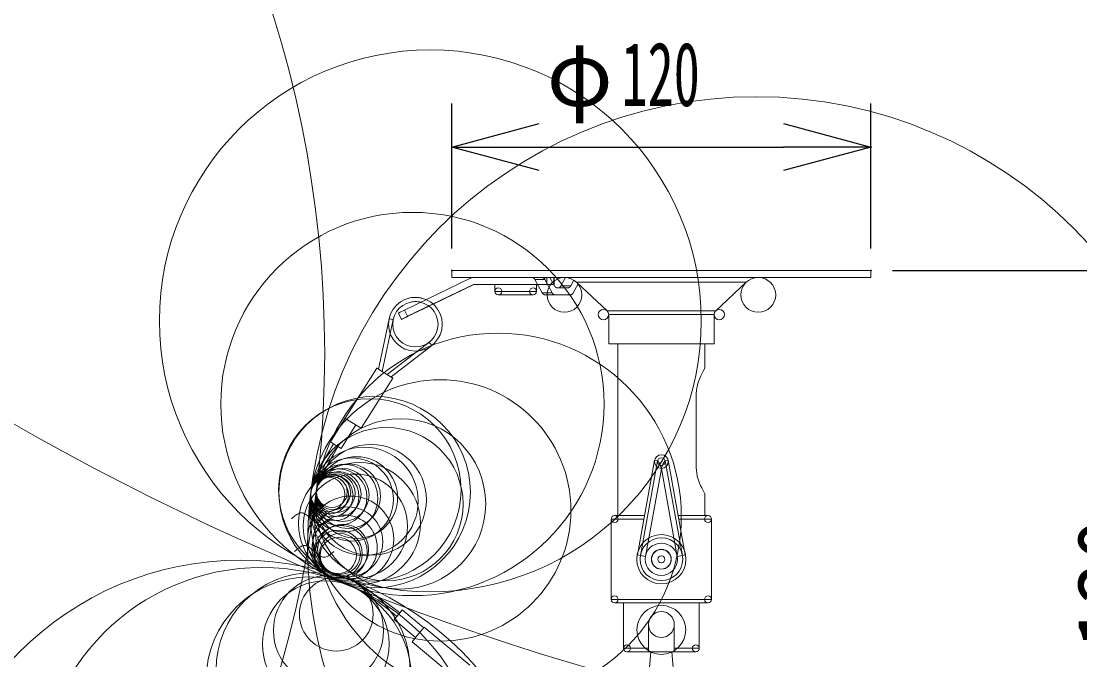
# Model space of a CAD drawing. Units: millimetres, scale not verified. Extents: x -63 to 109, y -56 to 173.
# Drawn here: x -4.82 to 25.52, y 23.88 to 42.18 of the extents above; entities that cross this region are included whole.
import ezdxf
from ezdxf.enums import TextEntityAlignment as Align

# ---------------------------------------------------------------- set-up
doc = ezdxf.new("R2010")
doc.units = ezdxf.units.MM
doc.header["$LTSCALE"] = 0.125
doc.header["$PDMODE"] = 32
doc.header["$PDSIZE"] = 0.025
for name, color, linetype in [('0-0_0', 7, 'Continuous'), ('0-1_DEFPOINTS', 7, 'Continuous'), ('0-6_SUNPO', 7, 'Continuous')]:
    doc.layers.add(name, color=color, linetype=linetype)
doc.layers.add('0-5_GAIKEI', color=1, linetype='Continuous', lineweight=18)
doc.styles.add('ＭＳ ゴシック', font='')
doc.styles.get('ＭＳ ゴシック').set_extended_font_data('MS Gothic')

# ---------------------------------------------------------------- blocks, each defined once
blk = doc.blocks.new('_OPEN30')
at = {"layer": '0-0_0'}
blk.add_line((0, 0), (-1, 0), dxfattribs=at)
blk.add_lwpolyline([(-1, 0.26795), (0, 0), (-1, -0.26795)], dxfattribs=at)
blk = doc.blocks.new('X6')
at = {"layer": '0-6_SUNPO', "style": 'ＭＳ ゴシック', "width": 0.6}
blk.add_text('120', height=1.833, dxfattribs=at).set_placement((491.751, 227.055), align=Align.BOTTOM_LEFT)
at = {"layer": '0-6_SUNPO', "style": 'ＭＳ ゴシック'}
blk.add_text('φ', height=1.833, dxfattribs=at).set_placement((489.6081, 227.055), align=Align.BOTTOM_LEFT)
blk = doc.blocks.new('D3')
at = {"layer": '0-1_DEFPOINTS'}
for p in [(498.8939, 226.43), (486.8939, 222.8945), (498.8939, 222.8945)]:
    blk.add_point(p, dxfattribs=at)
at = {"layer": '0-6_SUNPO'}
for p, q in [((486.8939, 223.5195), (486.8939, 227.68)), ((498.8939, 223.5195), (498.8939, 227.68)), ((489.3939, 226.43), (496.3939, 226.43))]:
    blk.add_line(p, q, dxfattribs=at)
blk.add_blockref('X6', (0, 0), dxfattribs=at)
at = {"layer": '0-6_SUNPO', "xscale": 2.5, "yscale": 2.5, "rotation": 180}
blk.add_blockref('_OPEN30', (486.8939, 226.43), dxfattribs=at)
at = {"layer": '0-6_SUNPO', "xscale": 2.5, "yscale": 2.5}
blk.add_blockref('_OPEN30', (498.8939, 226.43), dxfattribs=at)
blk = doc.blocks.new('D4')
at = {"layer": '0-1_DEFPOINTS'}
for p in [(498.8939, 222.8945), (504.0891, 209.8445), (507.8045, 209.8445)]:
    blk.add_point(p, dxfattribs=at)
at = {"layer": '0-6_SUNPO'}
for p, q in [((499.5189, 222.8945), (509.0545, 222.8945)), ((507.8045, 220.3945), (507.8045, 212.3445)), ((504.7141, 209.8445), (509.0545, 209.8445))]:
    blk.add_line(p, q, dxfattribs=at)
at = {"layer": '0-6_SUNPO', "xscale": 2.5, "yscale": 2.5}
for p, rotation in [((507.8045, 222.8945), 90), ((507.8045, 209.8445), 270)]:
    blk.add_blockref('_OPEN30', p, dxfattribs=dict(at, rotation=rotation))
at = {"layer": '0-6_SUNPO', "style": 'ＭＳ ゴシック'}
blk.add_text('130', height=1.833, rotation=90, dxfattribs=at).set_placement((507.1795, 212.0617), align=Align.BOTTOM_LEFT)

msp = doc.modelspace()

# ---------------------------------------------------------------- linework, layer by layer
at = {"layer": '0-5_GAIKEI', "color": 7}
for p, q in [((7.5241, 35.0353), (7.5241, 34.8353)), ((7.5241, 35.0353), (19.5241, 35.0353)), ((19.5241, 35.0353), (19.5241, 34.8353)), ((7.5241, 34.8353), (19.5241, 34.8353)), ((11.9672, 33.8798), (11.0893, 34.7005)), ((15.0811, 33.8798), (15.9589, 34.7005)), ((12.0147, 33.7702), (12.0147, 32.9353)), ((15.0336, 33.7702), (15.0336, 32.9353)), ((12.0147, 32.9353), (15.0336, 32.9353)), ((12.2741, 32.9353), (12.2741, 28.0103)), ((14.7741, 32.9353), (14.7741, 32.2353)), ((14.5241, 29.3853), (14.5241, 31.4853)), ((14.7741, 28.6353), (14.7741, 28.0103)), ((12.0866, 27.9103), (12.0866, 25.6103)), ((12.1866, 28.0103), (13.0434, 28.0103)), ((14.0049, 28.0103), (14.8616, 28.0103)), ((14.9616, 27.9103), (14.9616, 25.6103)), ((12.1866, 25.5103), (14.8616, 25.5103)), ((12.4366, 25.5103), (12.4366, 24.2103)), ((14.6116, 25.5103), (14.6116, 24.2103)), ((12.5366, 24.1103), (13.2089, 24.1103)), ((13.8394, 24.1103), (14.5116, 24.1103))]:
    msp.add_line(p, q, dxfattribs=at)
at = {"layer": '0-5_GAIKEI'}
for p, q in [((9.8984, 34.7776), (9.9002, 34.7742)), ((10.1104, 34.3931), (9.9002, 34.7742)), ((9.9491, 34.6353), (9.9491, 34.4353)), ((10.1831, 34.7742), (10.1831, 34.8353)), ((10.3933, 34.3931), (10.1831, 34.7742)), ((10.2443, 34.8353), (10.2443, 34.6353)), ((10.3287, 34.8353), (10.4623, 34.5931)), ((10.4452, 34.8353), (10.4452, 34.6353)), ((10.9291, 34.5931), (11.0187, 34.7556)), ((11.1411, 34.6522), (10.9981, 34.3931)), ((11.0893, 34.7005), (15.9589, 34.7005)), ((8.8491, 34.3353), (9.8491, 34.3353)), ((10.3933, 34.3931), (10.1104, 34.3931)), ((10.9145, 34.3353), (10.1941, 34.3353)), ((10.546, 34.5353), (10.8454, 34.5353)), ((6.0745, 33.6343), (5.9875, 33.8144)), ((11.9672, 33.8798), (15.0811, 33.8798)), ((12.0147, 33.7702), (15.0336, 33.7702)), ((12.8391, 26.8847), (13.3311, 29.5954)), ((13.6343, 29.5803), (13.7172, 29.5954)), ((13.6343, 29.5803), (14.1263, 26.8696)), ((13.7172, 29.5954), (14.2092, 26.8847)), ((13.069, 26.8429), (13.5241, 29.3506)), ((13.5241, 29.3506), (13.9793, 26.8429)), ((12.0866, 27.9103), (13.0252, 27.9103)), ((14.023, 27.9103), (14.9616, 27.9103)), ((12.922, 26.8696), (12.8391, 26.8847)), ((12.922, 26.8696), (13.069, 26.8429)), ((14.1263, 26.8696), (13.9793, 26.8429)), ((14.1263, 26.8696), (14.2092, 26.8847)), ((12.0866, 25.6103), (14.9616, 25.6103)), ((13.1541, 24.1103), (13.1541, 24.8903)), ((13.8941, 24.1103), (13.8941, 24.8903)), ((12.4366, 24.2103), (13.1541, 24.2103)), ((13.2241, 24.1029), (13.1241, 22.9353)), ((13.8241, 24.1029), (13.2241, 24.1029)), ((13.8241, 24.1029), (13.9241, 22.9353)), ((13.8941, 24.2103), (14.6116, 24.2103))]:
    msp.add_line(p, q, dxfattribs=at)
for points in [[(5.9875, 33.8144), (6.0396, 33.8399), (6.1666, 33.9014), (6.2537, 33.7213), (8.1402, 34.6333), (8.1445, 34.6348), (8.1489, 34.6353), (10.453, 34.6353), (10.453, 34.8353), (8.1489, 34.8353), (8.1279, 34.8343), (8.1071, 34.8313), (8.0867, 34.8263), (8.0669, 34.8194), (8.0532, 34.8134), (6.1666, 33.9014)], [(8.1402, 34.6333), (8.1498, 34.6333), (6.9847, 34.0701)], [(8.1585, 34.6353), (8.1541, 34.6348), (8.1498, 34.6333)], [(8.7491, 34.6353), (8.7491, 34.4353), (9.9491, 34.4353)], [(9.8984, 34.7776), (9.8849, 34.7966), (9.8675, 34.8121), (9.8465, 34.8234), (9.8225, 34.8307), (9.8057, 34.8335), (9.7715, 34.8353)], [(9.8984, 34.7776), (10.1812, 34.7776), (10.1831, 34.7742)], [(10.1812, 34.7776), (10.1698, 34.7964), (10.1477, 34.8244), (10.1402, 34.8327), (10.1392, 34.8341), (10.1391, 34.8346)], [(10.4623, 34.5931), (10.4634, 34.5912), (10.4646, 34.5894), (10.4657, 34.5876), (10.4668, 34.5858), (10.4679, 34.584), (10.4691, 34.5822), (10.4703, 34.5804), (10.4715, 34.5787), (10.4727, 34.5769), (10.474, 34.5752), (10.4753, 34.5735), (10.4766, 34.5718), (10.4779, 34.5702), (10.4793, 34.5686), (10.4807, 34.567), (10.4822, 34.5654), (10.4837, 34.5639), (10.4852, 34.5624), (10.4867, 34.5609), (10.4883, 34.5594), (10.4899, 34.558), (10.4915, 34.5566), (10.4931, 34.5553), (10.4948, 34.5539), (10.4965, 34.5526), (10.4982, 34.5514), (10.5, 34.5502), (10.5018, 34.549), (10.5036, 34.5478), (10.5054, 34.5467), (10.5072, 34.5457), (10.5091, 34.5447), (10.511, 34.5437), (10.5129, 34.5428), (10.5149, 34.5419), (10.5169, 34.5411), (10.5188, 34.5403), (10.5208, 34.5396), (10.5229, 34.5389)], [(10.6333, 34.5735), (10.6346, 34.5752), (10.6359, 34.5769), (10.6372, 34.5786), (10.6384, 34.5804), (10.6396, 34.5822), (10.6407, 34.5839), (10.6419, 34.5857), (10.643, 34.5876), (10.6441, 34.5894), (10.6452, 34.5912), (10.6462, 34.5931)], [(10.9291, 34.5931), (10.6462, 34.5931), (10.7793, 34.8343)], [(10.9162, 34.5735), (10.9175, 34.5752), (10.9188, 34.5769), (10.92, 34.5786), (10.9212, 34.5804), (10.9224, 34.5822), (10.9236, 34.5839), (10.9247, 34.5857), (10.9258, 34.5876), (10.9269, 34.5894), (10.928, 34.5912), (10.9291, 34.5931)], [(6.9837, 34.071), (7.321, 34.2342), (7.4308, 34.2877), (7.4694, 34.3067), (7.4692, 34.3067), (7.4674, 34.3059), (7.4468, 34.2961), (7.2427, 34.198), (6.7084, 33.9393), (6.6681, 33.9194)], [(10.1104, 34.3931), (10.1116, 34.3912), (10.1127, 34.3894), (10.1138, 34.3876), (10.1149, 34.3858), (10.1161, 34.384), (10.1172, 34.3822), (10.1184, 34.3804), (10.1196, 34.3787), (10.1208, 34.3769), (10.1221, 34.3752), (10.1234, 34.3735), (10.1247, 34.3718), (10.126, 34.3702), (10.1274, 34.3686), (10.1289, 34.367), (10.1303, 34.3654), (10.1318, 34.3639), (10.1333, 34.3624), (10.1348, 34.3609), (10.1364, 34.3594), (10.138, 34.358), (10.1396, 34.3566), (10.1413, 34.3553), (10.1429, 34.3539), (10.1446, 34.3526), (10.1463, 34.3514), (10.1481, 34.3502), (10.1499, 34.349), (10.1517, 34.3478), (10.1535, 34.3467), (10.1553, 34.3457), (10.1572, 34.3447), (10.1591, 34.3437), (10.1611, 34.3428), (10.163, 34.3419), (10.165, 34.3411), (10.167, 34.3403), (10.169, 34.3396), (10.171, 34.3389)], [(10.171, 34.3389), (10.173, 34.3383), (10.1751, 34.3377), (10.1772, 34.3372), (10.1792, 34.3368), (10.1813, 34.3364), (10.1834, 34.3361), (10.1856, 34.3359), (10.1877, 34.3357), (10.1898, 34.3355), (10.1941, 34.3353)], [(10.3933, 34.3931), (10.3944, 34.3912), (10.3955, 34.3894), (10.3966, 34.3876), (10.3978, 34.3858), (10.3989, 34.384), (10.4001, 34.3822), (10.4012, 34.3804), (10.4024, 34.3787), (10.4037, 34.3769), (10.4049, 34.3752), (10.4062, 34.3735), (10.4075, 34.3718), (10.4089, 34.3702), (10.4103, 34.3686), (10.4117, 34.367), (10.4132, 34.3654), (10.4146, 34.3639), (10.4161, 34.3624), (10.4177, 34.3609), (10.4193, 34.3594), (10.4208, 34.358), (10.4225, 34.3566), (10.4241, 34.3553), (10.4258, 34.3539), (10.4275, 34.3526), (10.4292, 34.3514), (10.4309, 34.3502), (10.4327, 34.349), (10.4345, 34.3478), (10.4363, 34.3467), (10.4382, 34.3457), (10.4401, 34.3447), (10.442, 34.3437), (10.4439, 34.3428), (10.4458, 34.3419), (10.4478, 34.3411), (10.4498, 34.3403), (10.4518, 34.3396), (10.4538, 34.3389)], [(10.4538, 34.3389), (10.4559, 34.3383), (10.4579, 34.3377), (10.46, 34.3372), (10.4621, 34.3368), (10.4642, 34.3364), (10.4663, 34.3361), (10.4684, 34.3359), (10.4705, 34.3357), (10.4727, 34.3355), (10.4748, 34.3354), (10.4769, 34.3353)], [(10.5229, 34.5389), (10.5249, 34.5383), (10.527, 34.5377), (10.529, 34.5372), (10.5311, 34.5368), (10.5332, 34.5364), (10.5353, 34.5361), (10.5375, 34.5359), (10.5396, 34.5357), (10.5417, 34.5355), (10.5438, 34.5354), (10.546, 34.5353)], [(10.5626, 34.5353), (10.5647, 34.5355), (10.5669, 34.5357), (10.569, 34.5358), (10.5711, 34.536), (10.5733, 34.5363), (10.5754, 34.5366), (10.5775, 34.5369), (10.5796, 34.5373), (10.5816, 34.5378), (10.5837, 34.5383), (10.5857, 34.5389), (10.5878, 34.5395), (10.5898, 34.5403), (10.5918, 34.5411), (10.5937, 34.5419), (10.5957, 34.5428), (10.5976, 34.5437), (10.5995, 34.5447), (10.6014, 34.5457), (10.6032, 34.5468), (10.6051, 34.5479), (10.6069, 34.549), (10.6086, 34.5502), (10.6104, 34.5514), (10.6121, 34.5527), (10.6138, 34.554), (10.6155, 34.5553), (10.6171, 34.5566), (10.6187, 34.558), (10.6203, 34.5595), (10.6219, 34.5609), (10.6234, 34.5624), (10.6249, 34.5639), (10.6264, 34.5655), (10.6278, 34.567), (10.6292, 34.5686), (10.6306, 34.5702), (10.632, 34.5719), (10.6333, 34.5735)], [(10.8454, 34.5353), (10.8476, 34.5355), (10.8497, 34.5357), (10.8518, 34.5358), (10.854, 34.536), (10.8561, 34.5363), (10.8582, 34.5366), (10.8603, 34.5369), (10.8624, 34.5373), (10.8645, 34.5378), (10.8665, 34.5383), (10.8686, 34.5389), (10.8706, 34.5395), (10.8726, 34.5403), (10.8746, 34.5411), (10.8766, 34.5419), (10.8785, 34.5428), (10.8804, 34.5437), (10.8823, 34.5447), (10.8842, 34.5457), (10.8861, 34.5468), (10.8879, 34.5479), (10.8897, 34.549), (10.8915, 34.5502), (10.8932, 34.5514), (10.8949, 34.5527), (10.8966, 34.554), (10.8983, 34.5553), (10.9, 34.5566), (10.9016, 34.558), (10.9032, 34.5595), (10.9047, 34.5609), (10.9062, 34.5624), (10.9077, 34.5639), (10.9092, 34.5655), (10.9107, 34.567), (10.9121, 34.5686), (10.9135, 34.5702), (10.9148, 34.5719), (10.9162, 34.5735)], [(10.9145, 34.3353), (10.9166, 34.3355), (10.9188, 34.3357), (10.9209, 34.3358), (10.923, 34.336), (10.9251, 34.3363), (10.9273, 34.3366), (10.9294, 34.3369), (10.9314, 34.3373), (10.9335, 34.3378), (10.9356, 34.3383), (10.9376, 34.3389), (10.9397, 34.3395), (10.9417, 34.3403), (10.9437, 34.3411), (10.9456, 34.3419), (10.9476, 34.3428), (10.9495, 34.3437), (10.9514, 34.3447), (10.9533, 34.3457), (10.9551, 34.3468), (10.9569, 34.3479), (10.9588, 34.349), (10.9605, 34.3502), (10.9623, 34.3514), (10.964, 34.3527), (10.9657, 34.354), (10.9674, 34.3553), (10.969, 34.3566), (10.9706, 34.358), (10.9722, 34.3595), (10.9738, 34.3609), (10.9753, 34.3624), (10.9768, 34.3639), (10.9783, 34.3655), (10.9797, 34.367), (10.9811, 34.3686), (10.9825, 34.3702), (10.9839, 34.3719), (10.9852, 34.3735)], [(10.9852, 34.3735), (10.9865, 34.3752), (10.9878, 34.3769), (10.9891, 34.3786), (10.9903, 34.3804), (10.9915, 34.3822), (10.9926, 34.3839), (10.9938, 34.3857), (10.9949, 34.3876), (10.996, 34.3894), (10.9981, 34.3931)], [(6.8656, 34.0125), (6.2633, 33.7213), (6.2589, 33.7192), (6.1326, 33.6583), (6.0947, 33.6401), (6.0851, 33.6356), (6.0829, 33.6345), (6.0824, 33.6343), (6.0823, 33.6343), (6.0745, 33.6343), (6.0879, 33.6409), (6.1266, 33.6598), (6.2537, 33.7213)], [(6.7169, 34.2239), (6.6793, 34.2353), (6.6412, 34.2448), (6.6027, 34.2523), (6.5638, 34.2578), (6.5247, 34.2613), (6.4854, 34.2628), (6.4462, 34.2624), (6.407, 34.2599), (6.368, 34.2554), (6.3292, 34.249), (6.2736, 34.2361)], [(6.6283, 34.1246), (6.593, 34.1321), (6.5574, 34.1377), (6.5215, 34.1413), (6.4854, 34.1428), (6.4494, 34.1424), (6.4134, 34.14), (6.3775, 34.1356), (6.342, 34.1292), (6.305, 34.1203)], [(6.6681, 33.9194), (6.6682, 33.9194), (6.6687, 33.9196), (6.6709, 33.9206), (6.6802, 33.925), (6.718, 33.943), (6.8588, 34.0107), (6.8644, 34.0134)], [(5.4191, 32.2073), (5.7214, 33.6508), (5.7214, 33.6508), (5.7214, 33.6508), (5.7214, 33.6507), (5.7216, 33.6507), (5.7225, 33.6505), (5.7258, 33.6498), (5.7385, 33.6471), (5.7798, 33.6385), (5.8214, 33.6298), (5.8388, 33.6262), (5.5274, 32.139)], [(5.6691, 32.0502), (6.8721, 32.9783), (6.8721, 32.9783), (6.8721, 32.9783), (6.8721, 32.9782), (6.8722, 32.978), (6.8727, 32.9773), (6.8748, 32.9746), (6.8827, 32.9643), (6.9084, 32.9308), (6.9344, 32.8972), (6.9454, 32.8833), (5.7777, 31.9824)], [(5.7782, 31.9828), (5.7782, 31.9828), (5.8147, 31.9597), (5.8241, 31.9536), (5.8265, 31.9521), (5.8271, 31.9517), (5.8272, 31.9516), (5.8272, 31.9516), (5.8272, 31.9516), (5.8272, 31.9516), (4.9241, 30.5113), (4.9196, 30.514), (4.6501, 30.6824), (4.5048, 30.7738), (4.471, 30.7952), (4.4673, 30.7977), (4.4667, 30.7981), (4.4667, 30.7981), (4.4666, 30.7981), (4.4666, 30.7982), (5.3697, 32.2384), (5.373, 32.2365), (5.3825, 32.2307), (5.4192, 32.2079)], [(5.3697, 32.2384), (5.3697, 32.2384), (5.3697, 32.2384), (5.3698, 32.2383), (5.3704, 32.238), (5.3741, 32.2355), (5.4079, 32.2141), (5.5532, 32.1226), (5.8227, 31.9542), (5.8272, 31.9516)], [(5.4191, 32.2076), (5.4139, 32.2108), (5.4126, 32.2116), (5.4121, 32.2119), (5.4121, 32.2119), (5.4121, 32.2118), (5.4122, 32.2118), (5.4125, 32.2116), (5.4137, 32.2108), (5.4186, 32.2076), (5.4378, 32.1954), (5.5082, 32.151), (5.5083, 32.151), (5.693, 32.0352), (5.7602, 31.9933), (5.7849, 31.9781), (5.7849, 31.9781), (5.7849, 31.9781), (5.7848, 31.9782), (5.7845, 31.9784), (5.7832, 31.9793), (5.778, 31.9826), (5.778, 31.9826)], [(5.6701, 32.0508), (5.5989, 32.0955), (5.5276, 32.1402)], [(5.6699, 32.0508), (5.5988, 32.0954), (5.5276, 32.14)], [(4.4666, 30.7982), (4.0417, 30.1204), (4.0417, 30.1204)], [(4.7716, 30.6069), (4.3467, 29.9291), (4.3461, 29.9294), (4.1815, 30.0322), (4.0777, 30.0974), (4.0489, 30.1157), (4.0428, 30.1196), (4.0419, 30.1202), (4.0417, 30.1203), (4.0417, 30.1204), (4.0417, 30.1204)], [(4.13, 30.0654), (4.0704, 29.9684), (4.0126, 29.8705), (3.9027, 29.6725), (3.7993, 29.4702), (3.7012, 29.2606), (3.6059, 29.0386), (3.5112, 28.7984)], [(4.256, 29.9855), (4.1248, 29.7662), (4.0618, 29.6549), (4.0004, 29.5424), (3.9409, 29.4294), (3.8832, 29.3152), (3.828, 29.2016), (3.7747, 29.0871), (3.7243, 28.9741), (3.6758, 28.8604)], [(12.922, 26.8696), (13.414, 29.5803), (13.3311, 29.5954)], [(13.5241, 29.3506), (13.5168, 29.381), (13.4979, 29.4415), (13.4726, 29.4989), (13.451, 29.5367), (13.4297, 29.5673), (13.4187, 29.5795), (13.4162, 29.5809), (13.4152, 29.581), (13.414, 29.5803)], [(13.5241, 29.3506), (13.5315, 29.381), (13.5504, 29.4415), (13.5757, 29.4989), (13.5973, 29.5367), (13.6186, 29.5673), (13.6296, 29.5795), (13.6321, 29.5809), (13.633, 29.581), (13.6343, 29.5803)], [(3.4617, 28.5495), (3.4495, 28.4382), (3.4394, 28.3275), (3.4313, 28.216), (3.4253, 28.1064), (3.4214, 27.996), (3.4212, 27.9795)], [(3.623, 28.614), (3.6049, 28.4707), (3.5887, 28.3269), (3.5751, 28.1871), (3.5638, 28.0469), (3.5563, 27.9275), (3.5535, 27.8626)], [(2.9257, 27.9203), (2.9569, 27.9483), (2.9882, 27.9756), (3.0194, 28.0016), (3.0507, 28.0254), (3.0819, 28.0465), (3.1132, 28.0641), (3.1444, 28.0775), (3.1757, 28.0861), (3.2069, 28.0891), (3.2382, 28.0861), (3.2694, 28.0775), (3.3007, 28.0641), (3.3319, 28.0465), (3.3632, 28.0254), (3.3944, 28.0016), (3.4257, 27.9756), (3.4569, 27.9483), (3.4882, 27.9203), (3.5194, 27.8923), (3.5507, 27.865), (3.5819, 27.8391), (3.6132, 27.8152), (3.6444, 27.7942), (3.6757, 27.7766), (3.7069, 27.7631), (3.7382, 27.7546), (3.7694, 27.7516), (3.8007, 27.7546), (3.8319, 27.7631), (3.8632, 27.7766), (3.8944, 27.7942), (3.9257, 27.8152), (3.9569, 27.8391), (3.9882, 27.865), (4.0194, 27.8923), (4.0507, 27.9203)], [(3.0144, 26.986), (3.0457, 27.014), (3.0769, 27.0413), (3.1082, 27.0672), (3.1394, 27.0911), (3.1707, 27.1121), (3.2019, 27.1297), (3.2332, 27.1431), (3.2644, 27.1517), (3.2957, 27.1547), (3.3269, 27.1517), (3.3582, 27.1431), (3.3894, 27.1297), (3.4207, 27.1121), (3.4519, 27.0911), (3.4832, 27.0672), (3.5144, 27.0413), (3.5457, 27.014), (3.5769, 26.986), (3.6082, 26.958), (3.6394, 26.9306), (3.6707, 26.9047), (3.7019, 26.8809), (3.7332, 26.8598), (3.7644, 26.8422), (3.7957, 26.8288), (3.8269, 26.8202), (3.8582, 26.8172), (3.8894, 26.8202), (3.9207, 26.8288), (3.9519, 26.8422), (3.9832, 26.8598), (4.0144, 26.8809), (4.0457, 26.9047), (4.0769, 26.9306), (4.1082, 26.958), (4.1394, 26.986)], [(3.498, 27.0552), (3.5081, 27.0116), (3.526, 26.945), (3.5442, 26.8848), (3.5644, 26.8256), (3.5851, 26.7714), (3.6076, 26.7184), (3.6307, 26.6692), (3.6556, 26.6211), (3.6812, 26.5759)], [(3.6658, 26.9086), (3.6772, 26.8778), (3.6989, 26.8246), (3.7218, 26.7739), (3.7466, 26.724), (3.7725, 26.6762), (3.8003, 26.6295), (3.8291, 26.5849)], [(4.7399, 26.101), (4.8654, 26.0275), (4.9902, 25.952), (5.1114, 25.8763), (5.2321, 25.7985), (5.3511, 25.7194), (5.4696, 25.6382), (5.7052, 25.4696), (5.94, 25.2915), (6.0276, 25.2226)], [(4.7869, 25.9168), (4.901, 25.8533), (5.0139, 25.788), (5.1161, 25.7264), (5.2173, 25.663), (5.3128, 25.6007), (5.4072, 25.5366), (5.4984, 25.4724), (5.5884, 25.4064), (5.6765, 25.3394), (5.7635, 25.2707), (5.9338, 25.1285), (5.9487, 25.1155)], [(6.4832, 24.5195), (5.8687, 25.0317), (5.8687, 25.0318), (5.9877, 25.1748), (6.0681, 25.2711), (6.0918, 25.2995), (6.0976, 25.3064), (6.0989, 25.308), (6.0991, 25.3082), (6.0991, 25.3082), (6.0991, 25.3082), (6.7137, 24.7961)], [(7.6856, 23.307), (7.6856, 23.307), (6.3797, 24.3954), (6.3805, 24.3964), (6.5692, 24.6231), (6.686, 24.7631), (6.7179, 24.8013), (6.7246, 24.8092), (6.7253, 24.8101), (6.7254, 24.8102), (6.7254, 24.8102), (6.7254, 24.8102), (8.0314, 23.7218)]]:
    msp.add_lwpolyline(points, dxfattribs=at)
at = {"layer": '0-5_GAIKEI', "color": 7}
for points in [[(14.7741, 32.2353), (14.7259, 32.1519), (14.6739, 32.0528), (14.646, 31.9938), (14.6136, 31.9176), (14.5836, 31.8353), (14.5592, 31.7526), (14.5403, 31.666), (14.5334, 31.6215), (14.5283, 31.5765), (14.5252, 31.531), (14.5241, 31.4853)], [(14.5241, 29.3853), (14.5274, 29.3049), (14.5368, 29.2256), (14.5518, 29.1484), (14.5642, 29.0995), (14.5782, 29.0521), (14.5976, 28.9949), (14.6187, 28.9403), (14.6563, 28.8545), (14.6815, 28.8027), (14.7279, 28.7152), (14.7741, 28.6353)]]:
    msp.add_lwpolyline(points, dxfattribs=at)
at = {"layer": '0-5_GAIKEI'}
for centre, radius in [((32.7155, 96.7011), 76.0771), ((-28.5061, 32.6568), 32.3824), ((6.9037, 33.5914), 7.7621), ((16.2444, 27.1535), 12.8587), ((6.3901, 31.208), 5.4911), ((10.1403, 34.834), 0.00137), ((8.8491, 34.4353), 0.1), ((9.8491, 34.4353), 0.1), ((6.475, 33.493), 0.77), ((6.475, 33.4929), 0.77), ((6.475, 33.4929), 0.77), ((6.475, 33.4929), 0.65), ((6.475, 33.4929), 0.65), ((8.8402, 27.9844), 5.255), ((7.1864, 28.1592), 3.745), ((5.1696, 28.7451), 2.6148), ((5.308, 28.6819), 2.743), ((6.0495, 28.346), 2.441), ((5.6474, 28.3398), 2.1955), ((5.204, 28.4637), 1.5873), ((5.0072, 28.4217), 1.5501), ((13.5241, 29.5603), 0.1962), ((4.8755, 27.7846), 1.747), ((4.6546, 28.4723), 1.1939), ((4.4309, 28.5088), 0.9672), ((4.7931, 28.527), 1.1716), ((4.5495, 28.5694), 0.9243), ((13.5241, 29.5556), 0.1129), ((4.7534, 27.7063), 1.4958), ((4.2765, 28.5378), 0.8101), ((4.1642, 28.5623), 0.6952), ((4.0798, 28.5836), 0.6081), ((4.0153, 28.6025), 0.5409), ((4.3885, 28.6017), 0.7601), ((4.2749, 28.628), 0.6435), ((4.1915, 28.6505), 0.5572), ((4.1292, 28.67), 0.4919), ((4.0824, 28.6871), 0.442), ((3.9657, 28.6194), 0.4885), ((4.621, 27.3373), 1.2323), ((4.5404, 27.2595), 1.0008), ((4.4493, 27.0922), 0.933), ((4.3344, 26.9642), 0.761), ((4.4032, 27.0295), 0.733), ((4.2735, 26.9132), 0.6816), ((4.3127, 26.9129), 0.5854), ((4.2653, 26.8674), 0.5197), ((13.5241, 26.7603), 0.705), ((13.5241, 26.7603), 0.612), ((13.5241, 26.7603), 0.4626), ((13.5241, 26.7603), 0.285), ((13.5241, 26.7603), 0.28), ((1.4729, 17.7801), 8.9559), ((13.5241, 26.7603), 0.1), ((2.0778, 20.1181), 6.407), ((3.4259, 23.3081), 2.9439), ((3.5437, 23.5982), 2.7803), ((3.9077, 24.3287), 1.8153), ((3.987, 24.7165), 1.5774), ((4.208, 25.1876), 1.057), ((13.5241, 24.7353), 0.7), ((13.5241, 24.7353), 0.7), ((13.5241, 24.8903), 0.37)]:
    msp.add_circle(centre, radius, dxfattribs=at)
at = {"layer": '0-5_GAIKEI', "color": 7}
for centre, radius in [((10.7479, 34.3353), 0.5), ((16.3004, 34.3353), 0.5), ((11.8647, 33.7702), 0.15), ((15.1836, 33.7702), 0.15), ((12.1866, 27.9103), 0.1), ((14.8616, 27.9103), 0.1), ((12.1866, 25.6103), 0.1), ((14.8616, 25.6103), 0.1), ((12.5366, 24.2103), 0.1), ((14.5116, 24.2103), 0.1)]:
    msp.add_circle(centre, radius, dxfattribs=at)

# ---------------------------------------------------------------- block references
at = {"layer": '0-6_SUNPO'}
for name in ['D3', 'D4']:
    msp.add_blockref(name, (-479.3697, -187.8592), dxfattribs=at)

doc.saveas('drawing.dxf')
